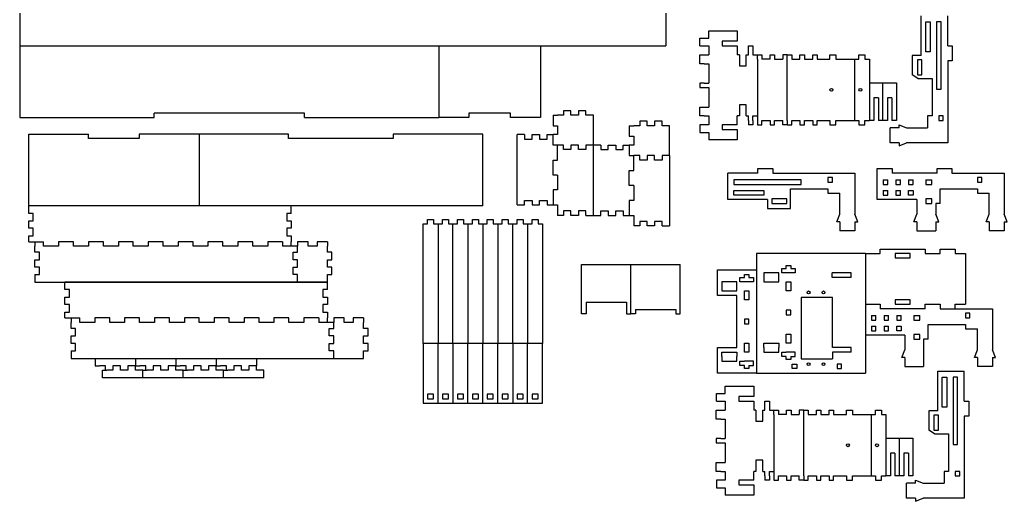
# Model space of a CAD drawing. Header units: millimetres. Extents: x 0 to 663, y -606 to 302.
# Drawn here: x 0 to 661, y -606 to -283 of the extents above; entities that cross this region are included whole.
import ezdxf

# ---------------------------------------------------------------- set-up
doc = ezdxf.new("R2010")
doc.units = ezdxf.units.MM
doc.layers.get('0').update_dxf_attribs({"lineweight": 25, "true_color": 0xffffff})

msp = doc.modelspace()

# ---------------------------------------------------------------- linework, layer by layer
for p, q in [((0, 0), (0, -300.9)), ((432.6, 0), (432.6, -300.9)), ((603.51, -307.35), (603.51, -280.85)), ((621.21, -300.85), (621.21, -280.85)), ((461.21, -295.85), (461.21, -290.85)), ((461.21, -290.85), (480.31, -290.85)), ((480.31, -290.85), (480.31, -297.85)), ((606.51, -304.85), (606.51, -284.85)), ((606.51, -284.85), (609.51, -284.85)), ((609.51, -284.85), (609.51, -304.85)), ((616.71, -284.85), (613.71, -284.85)), ((613.71, -284.85), (613.71, -329.85)), ((616.71, -329.85), (616.71, -284.85)), ((455.31, -300.85), (455.31, -295.85)), ((455.31, -295.85), (461.21, -295.85)), ((0, -300.9), (432.6, -300.9)), ((0, -300.9), (0, -348.9)), ((280.6, -300.9), (280.6, -348.9)), ((348.6, -300.9), (348.6, -348.9)), ((455.31, -300.85), (461.21, -300.85)), ((461.21, -300.85), (461.21, -306.85)), ((480.31, -297.85), (470.31, -297.85)), ((470.31, -297.85), (470.31, -300.85)), ((470.31, -300.85), (480.31, -300.85)), ((480.31, -300.85), (480.31, -306.85)), ((487.81, -306.85), (487.81, -300.85)), ((487.81, -300.85), (490.81, -300.85)), ((490.81, -300.85), (490.81, -306.85)), ((621.21, -300.85), (624.21, -300.85)), ((624.21, -300.85), (624.21, -310.85)), ((455.21, -312.85), (455.21, -306.85)), ((455.21, -306.85), (458.21, -306.85)), ((458.21, -306.85), (461.21, -306.85)), ((481.81, -306.85), (480.31, -306.85)), ((481.81, -306.85), (481.81, -314.35)), ((486.31, -306.85), (487.81, -306.85)), ((486.31, -314.35), (486.31, -306.85)), ((490.81, -306.85), (493.81, -306.85)), ((493.81, -309.85), (493.81, -306.85)), ((493.81, -306.85), (496.81, -306.85)), ((493.81, -309.85), (493.81, -350.85)), ((496.81, -306.85), (496.81, -309.85)), ((502.31, -309.85), (496.81, -309.85)), ((502.31, -309.85), (502.31, -306.85)), ((502.31, -306.85), (505.31, -306.85)), ((505.31, -306.85), (505.31, -309.85)), ((505.31, -309.85), (510.81, -309.85)), ((513.81, -306.85), (510.81, -306.85)), ((510.81, -306.85), (510.81, -309.85)), ((513.81, -309.85), (513.81, -306.85)), ((513.81, -306.85), (516.81, -306.85)), ((513.81, -350.85), (513.81, -309.85)), ((516.81, -306.85), (516.81, -309.85)), ((516.81, -309.85), (522.31, -309.85)), ((522.31, -309.85), (522.31, -306.85)), ((522.31, -306.85), (525.31, -306.85)), ((525.31, -306.85), (525.31, -309.85)), ((525.31, -309.85), (530.81, -309.85)), ((530.81, -309.85), (530.81, -306.85)), ((530.81, -306.85), (533.81, -306.85)), ((533.81, -306.85), (533.81, -309.85)), ((533.81, -309.85), (542.31, -309.85)), ((542.31, -309.85), (542.31, -306.85)), ((542.31, -306.85), (546.31, -306.85)), ((546.31, -306.85), (546.31, -309.85)), ((546.31, -309.85), (558.81, -309.85)), ((558.81, -309.85), (558.81, -350.85)), ((558.81, -309.85), (561.81, -309.85)), ((561.81, -309.85), (561.81, -306.85)), ((561.81, -306.85), (565.81, -306.85)), ((565.81, -306.85), (565.81, -309.85)), ((565.81, -309.85), (568.81, -309.85)), ((568.81, -309.85), (568.81, -350.85)), ((603.51, -307.35), (597.51, -307.35)), ((597.51, -307.35), (597.51, -320.35)), ((603.91, -310.35), (600.91, -310.35)), ((600.91, -310.35), (600.91, -320.35)), ((603.91, -320.35), (603.91, -310.35)), ((609.51, -304.85), (606.51, -304.85)), ((458.21, -312.85), (455.21, -312.85)), ((458.21, -312.85), (461.21, -312.85)), ((461.21, -312.85), (461.21, -325.85)), ((481.81, -314.35), (486.31, -314.35)), ((621.21, -310.85), (621.21, -365.85)), ((624.21, -310.85), (621.21, -310.85)), ((601.21, -322.85), (597.51, -320.35)), ((600.91, -320.35), (603.91, -320.35)), ((601.21, -322.85), (610.71, -322.85)), ((610.71, -322.85), (610.71, -347.85)), ((455.21, -325.85), (455.21, -328.85)), ((458.21, -325.85), (455.21, -325.85)), ((455.21, -328.85), (458.21, -328.85)), ((458.21, -325.85), (461.21, -325.85)), ((458.21, -328.85), (461.21, -328.85)), ((461.21, -328.85), (461.21, -341.85)), ((568.81, -325.75), (577.81, -325.75)), ((577.81, -350.85), (577.81, -325.75)), ((577.81, -325.75), (586.81, -325.75)), ((586.81, -325.75), (586.81, -350.85)), ((613.71, -329.85), (616.71, -329.85)), ((574.81, -335.75), (571.81, -335.75)), ((571.81, -335.75), (571.81, -350.85)), ((574.81, -335.75), (574.81, -350.85)), ((583.81, -335.75), (580.81, -335.75)), ((580.81, -335.75), (580.81, -350.85)), ((583.81, -335.75), (583.81, -350.85)), ((455.21, -347.85), (455.21, -341.85)), ((455.21, -341.85), (458.21, -341.85)), ((458.21, -341.85), (461.21, -341.85)), ((486.31, -340.35), (481.81, -340.35)), ((481.81, -340.35), (481.81, -347.85)), ((486.31, -347.85), (486.31, -340.35)), ((0, -348.9), (90, -348.9)), ((90, -348.9), (90, -345.9)), ((190.6, -345.9), (90, -345.9)), ((190.6, -348.9), (190.6, -345.9)), ((190.6, -348.9), (280.6, -348.9)), ((300.6, -348.9), (280.6, -348.9)), ((328.6, -345.9), (300.6, -345.9)), ((300.6, -345.9), (300.6, -348.9)), ((328.6, -348.9), (328.6, -345.9)), ((348.6, -348.9), (328.6, -348.9)), ((356.99, -347.34), (359.99, -347.34)), ((356.99, -347.34), (356.99, -354.34)), ((363.99, -347.34), (359.99, -347.34)), ((368.99, -344.34), (363.99, -344.34)), ((363.99, -344.34), (363.99, -347.34)), ((368.99, -347.34), (368.99, -344.34)), ((373.99, -347.34), (368.99, -347.34)), ((378.99, -344.34), (373.99, -344.34)), ((373.99, -344.34), (373.99, -347.34)), ((378.99, -347.34), (378.99, -344.34)), ((383.99, -347.34), (378.99, -347.34)), ((383.99, -367.34), (383.99, -347.34)), ((458.21, -347.85), (455.21, -347.85)), ((458.21, -347.85), (461.21, -347.85)), ((461.21, -347.85), (461.21, -353.85)), ((480.31, -353.85), (480.31, -347.85)), ((481.81, -347.85), (480.31, -347.85)), ((486.31, -347.85), (487.81, -347.85)), ((487.81, -350.85), (487.81, -347.85)), ((490.81, -350.85), (490.81, -347.85)), ((490.81, -347.85), (493.81, -347.85)), ((610.71, -347.85), (607.71, -347.85)), ((607.71, -347.85), (607.71, -355.85)), ((618.21, -347.85), (615.21, -347.85)), ((615.21, -347.85), (615.21, -350.85)), ((618.21, -350.85), (618.21, -347.85)), ((356.99, -354.34), (359.99, -354.34)), ((359.99, -354.34), (359.99, -360.34)), ((407.99, -354.34), (410.99, -354.34)), ((407.99, -354.34), (407.99, -361.34)), ((414.99, -354.34), (410.99, -354.34)), ((419.99, -351.34), (414.99, -351.34)), ((414.99, -351.34), (414.99, -354.34)), ((419.99, -354.34), (419.99, -351.34)), ((424.99, -354.34), (419.99, -354.34)), ((429.99, -351.34), (424.99, -351.34)), ((424.99, -351.34), (424.99, -354.34)), ((429.99, -354.34), (429.99, -351.34)), ((434.99, -354.34), (429.99, -354.34)), ((434.99, -374.34), (434.99, -354.34)), ((461.21, -353.85), (455.31, -353.85)), ((455.31, -353.85), (455.31, -358.85)), ((480.31, -353.85), (470.31, -353.85)), ((470.31, -353.85), (470.31, -356.85)), ((470.31, -356.85), (480.31, -356.85)), ((480.31, -356.85), (480.31, -363.85)), ((487.81, -350.85), (487.81, -353.85)), ((490.81, -353.85), (487.81, -353.85)), ((490.81, -350.85), (490.81, -353.85)), ((493.81, -350.85), (493.81, -353.85)), ((493.81, -353.85), (496.81, -353.85)), ((496.81, -350.85), (502.31, -350.85)), ((496.81, -353.85), (496.81, -350.85)), ((502.31, -350.85), (502.31, -353.85)), ((502.31, -353.85), (505.31, -353.85)), ((505.31, -353.85), (505.31, -350.85)), ((505.31, -350.85), (510.81, -350.85)), ((510.81, -353.85), (510.81, -350.85)), ((513.81, -353.85), (510.81, -353.85)), ((513.81, -350.85), (513.81, -353.85)), ((513.81, -353.85), (516.81, -353.85)), ((516.81, -353.85), (516.81, -350.85)), ((516.81, -350.85), (522.31, -350.85)), ((522.31, -350.85), (522.31, -353.85)), ((522.31, -353.85), (525.31, -353.85)), ((525.31, -353.85), (525.31, -350.85)), ((525.31, -350.85), (530.81, -350.85)), ((530.81, -350.85), (530.81, -353.85)), ((530.81, -353.85), (533.81, -353.85)), ((533.81, -353.85), (533.81, -350.85)), ((533.81, -350.85), (542.31, -350.85)), ((542.31, -350.85), (542.31, -353.85)), ((542.31, -353.85), (546.31, -353.85)), ((546.31, -353.85), (546.31, -350.85)), ((546.31, -350.85), (558.81, -350.85)), ((558.81, -350.85), (561.81, -350.85)), ((561.81, -350.85), (561.81, -353.85)), ((561.81, -353.85), (565.81, -353.85)), ((565.81, -353.85), (565.81, -350.85)), ((565.81, -350.85), (568.81, -350.85)), ((571.81, -350.85), (568.81, -350.85)), ((577.81, -350.85), (574.81, -350.85)), ((580.81, -350.85), (577.81, -350.85)), ((582.61, -365.85), (582.61, -355.85)), ((588.61, -355.85), (582.61, -355.85)), ((586.81, -350.85), (583.81, -350.85)), ((588.61, -355.85), (588.61, -353.85)), ((588.61, -353.85), (593.71, -355.85)), ((593.71, -355.85), (607.71, -355.85)), ((615.21, -350.85), (618.21, -350.85)), ((6, -408), (6, -360)), ((6, -360), (46, -360)), ((46, -363), (46, -360)), ((80, -363), (46, -363)), ((120, -360), (80, -360)), ((80, -360), (80, -363)), ((180, -360), (120, -360)), ((120, -360), (120, -408)), ((180, -363), (180, -360)), ((250, -363), (180, -363)), ((310, -360), (250, -360)), ((250, -360), (250, -363)), ((310, -408), (310, -360)), ((332.99, -407.34), (332.99, -360.34)), ((337.99, -360.34), (332.99, -360.34)), ((337.99, -360.34), (337.99, -363.34)), ((337.99, -363.34), (342.99, -363.34)), ((342.99, -363.34), (342.99, -360.34)), ((342.99, -360.34), (347.99, -360.34)), ((347.99, -360.34), (347.99, -363.34)), ((347.99, -363.34), (352.99, -363.34)), ((352.99, -363.34), (352.99, -360.34)), ((352.99, -360.34), (356.99, -360.34)), ((359.99, -360.34), (356.99, -360.34)), ((356.99, -367.34), (356.99, -360.34)), ((407.99, -361.34), (410.99, -361.34)), ((410.99, -361.34), (410.99, -367.34)), ((455.31, -358.85), (461.21, -358.85)), ((461.21, -358.85), (461.21, -363.85)), ((359.99, -367.34), (356.99, -367.34)), ((363.99, -367.34), (359.99, -367.34)), ((359.99, -377.34), (359.99, -367.34)), ((363.99, -370.34), (363.99, -367.34)), ((373.99, -367.34), (368.99, -367.34)), ((368.99, -367.34), (368.99, -370.34)), ((373.99, -370.34), (373.99, -367.34)), ((378.99, -367.34), (378.99, -370.34)), ((383.99, -367.34), (378.99, -367.34)), ((383.99, -414.34), (383.99, -367.34)), ((388.99, -367.34), (383.99, -367.34)), ((388.99, -367.34), (388.99, -370.34)), ((393.99, -370.34), (393.99, -367.34)), ((393.99, -367.34), (398.99, -367.34)), ((398.99, -367.34), (398.99, -370.34)), ((403.99, -370.34), (403.99, -367.34)), ((403.99, -367.34), (407.99, -367.34)), ((410.99, -367.34), (407.99, -367.34)), ((407.99, -367.34), (407.99, -374.34)), ((480.31, -363.85), (461.21, -363.85)), ((588.61, -365.85), (582.61, -365.85)), ((588.61, -365.85), (588.61, -367.85)), ((588.61, -367.85), (593.71, -365.85)), ((621.21, -365.85), (593.71, -365.85)), ((368.99, -370.34), (363.99, -370.34)), ((378.99, -370.34), (373.99, -370.34)), ((388.99, -370.34), (393.99, -370.34)), ((398.99, -370.34), (403.99, -370.34)), ((407.99, -374.34), (410.99, -374.34)), ((414.99, -374.34), (410.99, -374.34)), ((410.99, -384.34), (410.99, -374.34)), ((414.99, -377.34), (414.99, -374.34)), ((424.99, -374.34), (419.99, -374.34)), ((419.99, -374.34), (419.99, -377.34)), ((424.99, -377.34), (424.99, -374.34)), ((429.99, -374.34), (429.99, -377.34)), ((434.99, -374.34), (429.99, -374.34)), ((434.99, -374.34), (434.99, -421.34)), ((356.99, -387.34), (356.99, -377.34)), ((356.99, -377.34), (359.99, -377.34)), ((419.99, -377.34), (414.99, -377.34)), ((429.99, -377.34), (424.99, -377.34)), ((494.05, -386.08), (494.05, -383.08)), ((494.05, -383.08), (504.05, -383.08)), ((504.05, -383.08), (504.05, -386.08)), ((574.05, -386.08), (574.05, -383.08)), ((574.05, -383.08), (584.05, -383.08)), ((584.05, -383.08), (584.05, -386.08)), ((614.05, -386.08), (614.05, -383.08)), ((614.05, -383.08), (624.05, -383.08)), ((624.05, -383.08), (624.05, -386.08)), ((359.99, -387.34), (356.99, -387.34)), ((359.99, -387.34), (359.99, -397.34)), ((407.99, -394.34), (407.99, -384.34)), ((407.99, -384.34), (410.99, -384.34)), ((474.05, -403.78), (474.05, -386.08)), ((494.05, -386.08), (474.05, -386.08)), ((504.05, -386.08), (559.05, -386.08)), ((544.05, -389.08), (541.05, -389.08)), ((541.05, -389.08), (541.05, -392.08)), ((544.05, -392.08), (544.05, -389.08)), ((559.05, -386.08), (559.05, -413.58)), ((574.05, -403.78), (574.05, -386.08)), ((614.05, -386.08), (584.05, -386.08)), ((624.05, -386.08), (659.05, -386.08)), ((644.05, -389.08), (641.05, -389.08)), ((641.05, -389.08), (641.05, -392.08)), ((644.05, -392.08), (644.05, -389.08)), ((659.05, -386.08), (659.05, -413.58)), ((410.99, -394.34), (407.99, -394.34)), ((410.99, -394.34), (410.99, -404.34)), ((523.05, -390.58), (478.05, -390.58)), ((478.05, -390.58), (478.05, -393.58)), ((478.05, -393.58), (523.05, -393.58)), ((516.05, -396.58), (541.05, -396.58)), ((516.05, -409.78), (516.05, -396.58)), ((523.05, -393.58), (523.05, -390.58)), ((541.05, -392.08), (544.05, -392.08)), ((541.05, -396.58), (541.05, -399.58)), ((578.05, -390.58), (581.05, -390.58)), ((578.05, -390.58), (578.05, -393.58)), ((578.05, -393.58), (581.05, -393.58)), ((581.05, -393.58), (581.05, -390.58)), ((586.55, -390.58), (589.55, -390.58)), ((586.55, -390.58), (586.55, -393.58)), ((586.55, -393.58), (589.55, -393.58)), ((589.55, -393.58), (589.55, -390.58)), ((595.05, -390.58), (598.05, -390.58)), ((595.05, -390.58), (595.05, -393.58)), ((595.05, -393.58), (598.05, -393.58)), ((598.05, -393.58), (598.05, -390.58)), ((606.55, -390.58), (606.55, -393.58)), ((606.55, -390.58), (610.55, -390.58)), ((606.55, -393.58), (610.55, -393.58)), ((610.55, -393.58), (610.55, -390.58)), ((616.05, -406.38), (616.05, -396.58)), ((616.05, -396.58), (641.05, -396.58)), ((641.05, -392.08), (644.05, -392.08)), ((641.05, -396.58), (641.05, -399.58)), ((359.99, -397.34), (356.99, -397.34)), ((356.99, -397.34), (356.99, -407.34)), ((478.05, -397.78), (498.05, -397.78)), ((478.05, -400.78), (478.05, -397.78)), ((498.05, -400.78), (478.05, -400.78)), ((498.05, -397.78), (498.05, -400.78)), ((541.05, -399.58), (549.05, -399.58)), ((549.05, -413.58), (549.05, -399.58)), ((578.05, -397.78), (578.05, -400.78)), ((578.05, -397.78), (581.05, -397.78)), ((578.05, -400.78), (581.05, -400.78)), ((581.05, -400.78), (581.05, -397.78)), ((586.55, -397.78), (586.55, -400.78)), ((586.55, -397.78), (589.55, -397.78)), ((586.55, -400.78), (589.55, -400.78)), ((589.55, -400.78), (589.55, -397.78)), ((595.05, -400.78), (595.05, -397.78)), ((595.05, -397.78), (598.05, -397.78)), ((598.05, -400.78), (595.05, -400.78)), ((598.05, -397.78), (598.05, -400.78)), ((598.05, -397.78), (598.05, -400.78)), ((641.05, -399.58), (649.05, -399.58)), ((649.05, -413.58), (649.05, -399.58)), ((120, -408), (6, -408)), ((6, -413), (6, -408)), ((310, -408), (120, -408)), ((181.8, -413), (181.8, -408)), ((332.99, -407.34), (337.99, -407.34)), ((337.99, -407.34), (337.99, -404.34)), ((337.99, -404.34), (342.99, -404.34)), ((342.99, -404.34), (342.99, -407.34)), ((342.99, -407.34), (347.99, -407.34)), ((347.99, -407.34), (347.99, -404.34)), ((347.99, -404.34), (352.99, -404.34)), ((352.99, -404.34), (352.99, -407.34)), ((352.99, -407.34), (356.99, -407.34)), ((356.99, -407.34), (359.99, -407.34)), ((359.99, -407.34), (359.99, -414.34)), ((410.99, -404.34), (407.99, -404.34)), ((407.99, -404.34), (407.99, -414.34)), ((500.55, -403.78), (474.05, -403.78)), ((500.55, -403.78), (500.55, -409.78)), ((500.55, -409.78), (516.05, -409.78)), ((503.55, -403.38), (503.55, -406.38)), ((513.55, -403.38), (503.55, -403.38)), ((503.55, -406.38), (513.55, -406.38)), ((513.55, -406.38), (513.55, -403.38)), ((600.55, -403.78), (574.05, -403.78)), ((600.55, -403.78), (600.55, -413.58)), ((610.55, -403.38), (606.55, -403.38)), ((606.55, -403.38), (606.55, -406.38)), ((606.55, -406.38), (610.55, -406.38)), ((610.55, -406.38), (610.55, -403.38)), ((616.05, -406.38), (613.35, -406.38)), ((613.35, -406.38), (613.35, -413.58)), ((9, -413), (6, -413)), ((9, -418), (9, -413)), ((181.8, -413), (178.8, -413)), ((178.8, -413), (178.8, -418)), ((363.99, -414.34), (359.99, -414.34)), ((368.99, -411.34), (363.99, -411.34)), ((363.99, -411.34), (363.99, -414.34)), ((368.99, -414.34), (368.99, -411.34)), ((373.99, -414.34), (368.99, -414.34)), ((378.99, -411.34), (373.99, -411.34)), ((373.99, -411.34), (373.99, -414.34)), ((378.99, -414.34), (378.99, -411.34)), ((378.99, -414.34), (383.99, -414.34)), ((383.99, -414.34), (388.99, -414.34)), ((388.99, -414.34), (388.99, -411.34)), ((388.99, -411.34), (393.99, -411.34)), ((393.99, -411.34), (393.99, -414.34)), ((393.99, -414.34), (398.99, -414.34)), ((398.99, -414.34), (398.99, -411.34)), ((398.99, -411.34), (403.99, -411.34)), ((403.99, -411.34), (403.99, -414.34)), ((403.99, -414.34), (407.99, -414.34)), ((407.99, -414.34), (410.99, -414.34)), ((410.99, -414.34), (410.99, -421.34)), ((547.05, -418.68), (549.05, -413.58)), ((561.05, -418.68), (559.05, -413.58)), ((598.55, -418.68), (600.55, -413.58)), ((615.35, -418.68), (613.35, -413.58)), ((647.05, -418.68), (649.05, -413.58)), ((661.05, -418.68), (659.05, -413.58)), ((6, -423), (6, -418)), ((6, -418), (9, -418)), ((9, -423), (6, -423)), ((9, -428), (9, -423)), ((178.8, -418), (181.8, -418)), ((181.8, -423), (178.8, -423)), ((178.8, -423), (178.8, -428)), ((181.8, -418), (181.8, -423)), ((270, -500), (270, -420)), ((270, -420), (273, -420)), ((273, -420), (273, -417)), ((273, -417), (277, -417)), ((277, -417), (277, -420)), ((277, -420), (280, -420)), ((280, -420), (280, -500)), ((280, -420), (283, -420)), ((283, -420), (283, -417)), ((283, -417), (287, -417)), ((287, -417), (287, -420)), ((287, -420), (290, -420)), ((290, -500), (290, -420)), ((290, -420), (293, -420)), ((293, -420), (293, -417)), ((293, -417), (297, -417)), ((297, -417), (297, -420)), ((297, -420), (300, -420)), ((300, -420), (300, -500)), ((300, -420), (303, -420)), ((303, -420), (303, -417)), ((303, -417), (307, -417)), ((307, -417), (307, -420)), ((307, -420), (310, -420)), ((310, -420), (310, -500)), ((310, -420), (313, -420)), ((313, -420), (313, -417)), ((313, -417), (317, -417)), ((317, -417), (317, -420)), ((317, -420), (320, -420)), ((320, -420), (320, -500)), ((320, -420), (323, -420)), ((323, -420), (323, -417)), ((323, -417), (327, -417)), ((327, -417), (327, -420)), ((327, -420), (330, -420)), ((330, -500), (330, -420)), ((330, -420), (333, -420)), ((333, -420), (333, -417)), ((333, -417), (337, -417)), ((337, -417), (337, -420)), ((337, -420), (340, -420)), ((340, -420), (340, -500)), ((340, -420), (343, -420)), ((343, -420), (343, -417)), ((343, -417), (347, -417)), ((347, -417), (347, -420)), ((347, -420), (350, -420)), ((350, -420), (350, -500)), ((414.99, -421.34), (410.99, -421.34)), ((419.99, -418.34), (414.99, -418.34)), ((414.99, -418.34), (414.99, -421.34)), ((419.99, -421.34), (419.99, -418.34)), ((424.99, -421.34), (419.99, -421.34)), ((429.99, -418.34), (424.99, -418.34)), ((424.99, -418.34), (424.99, -421.34)), ((429.99, -421.34), (429.99, -418.34)), ((429.99, -421.34), (434.99, -421.34)), ((549.05, -418.68), (547.05, -418.68)), ((549.05, -418.68), (549.05, -424.68)), ((559.05, -418.68), (561.05, -418.68)), ((559.05, -418.68), (559.05, -424.68)), ((600.55, -418.68), (598.55, -418.68)), ((600.55, -418.68), (600.55, -424.68)), ((613.35, -418.68), (615.35, -418.68)), ((613.35, -418.68), (613.35, -424.68)), ((649.05, -418.68), (647.05, -418.68)), ((649.05, -418.68), (649.05, -424.68)), ((659.05, -418.68), (661.05, -418.68)), ((659.05, -418.68), (659.05, -424.68)), ((6, -428), (9, -428)), ((6, -432), (6, -428)), ((178.8, -428), (181.8, -428)), ((181.8, -428), (181.8, -432)), ((559.05, -424.68), (549.05, -424.68)), ((600.55, -424.68), (613.35, -424.68)), ((659.05, -424.68), (649.05, -424.68)), ((6, -432), (16, -432)), ((10.2, -432), (10.2, -435)), ((10.2, -439), (10.2, -435)), ((16, -435), (16, -432)), ((26, -435), (16, -435)), ((36, -432), (26, -432)), ((26, -432), (26, -435)), ((36, -435), (36, -432)), ((46, -435), (36, -435)), ((56, -432), (46, -432)), ((46, -432), (46, -435)), ((56, -435), (56, -432)), ((66, -435), (56, -435)), ((76, -432), (66, -432)), ((66, -432), (66, -435)), ((76, -435), (76, -432)), ((86, -435), (76, -435)), ((96, -432), (86, -432)), ((86, -432), (86, -435)), ((96, -435), (96, -432)), ((106, -435), (96, -435)), ((116, -432), (106, -432)), ((106, -432), (106, -435)), ((116, -435), (116, -432)), ((126, -435), (116, -435)), ((136, -432), (126, -432)), ((126, -432), (126, -435)), ((136, -435), (136, -432)), ((146, -435), (136, -435)), ((156, -432), (146, -432)), ((146, -432), (146, -435)), ((156, -435), (156, -432)), ((166, -435), (156, -435)), ((176, -432), (166, -432)), ((166, -432), (166, -435)), ((176, -432), (176, -435)), ((186, -435), (176, -435)), ((181.8, -435), (181.8, -432)), ((186, -432), (186, -435)), ((193, -432), (186, -432)), ((186, -439), (186, -435)), ((193, -435), (193, -432)), ((199, -435), (193, -435)), ((206, -432), (199, -432)), ((199, -432), (199, -435)), ((206, -432), (206, -435)), ((206, -439), (206, -435)), ((13.2, -439), (10.2, -439)), ((13.2, -444), (13.2, -439)), ((183, -444), (183, -439)), ((183, -439), (186, -439)), ((209, -439), (206, -439)), ((209, -444), (209, -439)), ((566.09, -439.85), (493.09, -439.85)), ((493.09, -439.85), (493.09, -519.85)), ((566.09, -439.85), (566.09, -519.85)), ((566.09, -439.85), (576.09, -439.85)), ((576.09, -439.85), (576.09, -436.85)), ((576.09, -436.85), (606.09, -436.85)), ((586.09, -439.85), (586.09, -442.85)), ((596.09, -439.85), (586.09, -439.85)), ((586.09, -442.85), (596.09, -442.85)), ((596.09, -442.85), (596.09, -439.85)), ((606.09, -436.85), (606.09, -439.85)), ((606.09, -439.85), (616.09, -439.85)), ((616.09, -439.85), (616.09, -436.85)), ((616.09, -436.85), (626.09, -436.85)), ((626.09, -436.85), (626.09, -439.85)), ((626.09, -439.85), (633.09, -439.85)), ((633.09, -439.85), (633.09, -473.85)), ((10.2, -449), (10.2, -444)), ((10.2, -444), (13.2, -444)), ((13.2, -449), (10.2, -449)), ((13.2, -454), (13.2, -449)), ((186, -444), (183, -444)), ((183, -454), (183, -449)), ((183, -449), (186, -449)), ((186, -449), (186, -444)), ((206, -449), (206, -444)), ((206, -444), (209, -444)), ((209, -449), (206, -449)), ((209, -454), (209, -449)), ((376.15, -480.31), (376.15, -447.31)), ((376.15, -447.31), (409.15, -447.31)), ((409.15, -480.31), (409.15, -447.31)), ((409.15, -447.31), (442.15, -447.31)), ((442.15, -480.31), (442.15, -447.31)), ((513.09, -449.85), (513.09, -447.85)), ((513.09, -447.85), (516.09, -447.85)), ((516.09, -447.85), (516.09, -449.85)), ((10.2, -454), (13.2, -454)), ((10.2, -454), (10.2, -459)), ((186, -454), (183, -454)), ((186, -459), (186, -454)), ((206, -459), (206, -454)), ((206, -454), (209, -454)), ((467.09, -467.85), (467.09, -450.85)), ((467.09, -450.85), (493.09, -450.85)), ((482.09, -458.85), (482.09, -455.85)), ((482.09, -455.85), (485.09, -455.85)), ((485.09, -455.85), (485.09, -453.85)), ((485.09, -453.85), (488.09, -453.85)), ((488.09, -453.85), (488.09, -455.85)), ((488.09, -455.85), (491.09, -455.85)), ((491.09, -455.85), (491.09, -458.85)), ((508.09, -452.85), (498.09, -452.85)), ((498.09, -452.85), (498.09, -455.85)), ((498.09, -455.85), (498.09, -458.85)), ((508.09, -455.85), (508.09, -452.85)), ((508.09, -458.85), (508.09, -455.85)), ((510.09, -452.85), (510.09, -449.85)), ((510.09, -449.85), (513.09, -449.85)), ((513.09, -452.85), (510.09, -452.85)), ((516.09, -452.85), (513.09, -452.85)), ((516.09, -449.85), (519.09, -449.85)), ((519.09, -452.85), (516.09, -452.85)), ((519.09, -449.85), (519.09, -452.85)), ((556.59, -452.85), (543.79, -452.85)), ((543.79, -455.85), (543.79, -452.85)), ((556.59, -455.85), (543.79, -455.85)), ((556.59, -455.85), (556.59, -452.85)), ((10.2, -459), (186, -459)), ((206, -459), (30.2, -459)), ((30.2, -464), (30.2, -459)), ((186, -459), (206, -459)), ((206, -464), (206, -459)), ((480.09, -458.85), (470.09, -458.85)), ((470.09, -458.85), (470.09, -461.85)), ((470.09, -461.85), (470.09, -464.85)), ((480.09, -461.85), (480.09, -458.85)), ((480.09, -464.85), (480.09, -461.85)), ((485.09, -458.85), (482.09, -458.85)), ((488.09, -458.85), (485.09, -458.85)), ((491.09, -458.85), (488.09, -458.85)), ((498.09, -458.85), (508.09, -458.85)), ((513.09, -464.85), (513.09, -458.85)), ((513.09, -458.85), (516.09, -458.85)), ((516.09, -458.85), (516.09, -464.85)), ((33.2, -464), (30.2, -464)), ((30.2, -474), (30.2, -469)), ((30.2, -469), (33.2, -469)), ((33.2, -469), (33.2, -464)), ((206, -464), (203, -464)), ((203, -464), (203, -469)), ((203, -469), (206, -469)), ((206, -469), (206, -474)), ((480.09, -467.85), (467.09, -467.85)), ((470.09, -464.85), (480.09, -464.85)), ((480.09, -502.85), (480.09, -467.85)), ((485.09, -470.85), (485.09, -464.85)), ((485.09, -464.85), (488.09, -464.85)), ((488.09, -464.85), (488.09, -470.85)), ((516.09, -464.85), (513.09, -464.85)), ((33.2, -474), (30.2, -474)), ((33.2, -479), (33.2, -474)), ((206, -474), (203, -474)), ((203, -474), (203, -479)), ((379.15, -472.31), (406.15, -472.31)), ((379.15, -472.31), (379.15, -480.31)), ((406.15, -472.31), (406.15, -480.31)), ((488.09, -470.85), (485.09, -470.85)), ((544.09, -469.35), (523.09, -469.35)), ((523.09, -469.35), (523.09, -510.35)), ((544.09, -502.85), (544.09, -469.35)), ((566.09, -473.85), (576.09, -473.85)), ((576.09, -473.85), (576.09, -476.85)), ((596.09, -470.85), (586.09, -470.85)), ((586.09, -470.85), (586.09, -473.85)), ((586.09, -473.85), (596.09, -473.85)), ((596.09, -473.85), (596.09, -470.85)), ((606.09, -476.85), (606.09, -473.85)), ((606.09, -473.85), (616.09, -473.85)), ((616.09, -473.85), (616.09, -476.85)), ((626.09, -476.85), (626.09, -473.85)), ((626.09, -473.85), (633.09, -473.85)), ((30.2, -479), (33.2, -479)), ((30.2, -483), (30.2, -479)), ((203, -479), (206, -479)), ((206, -479), (206, -483)), ((379.15, -480.31), (376.15, -480.31)), ((406.15, -480.31), (409.15, -480.31)), ((412.15, -480.31), (409.15, -480.31)), ((412.15, -477.31), (439.15, -477.31)), ((412.15, -477.31), (412.15, -480.31)), ((439.15, -477.31), (439.15, -480.31)), ((439.15, -480.31), (442.15, -480.31)), ((516.09, -477.85), (513.09, -477.85)), ((513.09, -477.85), (513.09, -480.85)), ((513.09, -480.85), (516.09, -480.85)), ((516.09, -480.85), (516.09, -477.85)), ((570.09, -481.35), (573.09, -481.35)), ((570.09, -481.35), (570.09, -484.35)), ((573.09, -484.35), (573.09, -481.35)), ((606.09, -476.85), (576.09, -476.85)), ((578.59, -481.35), (581.59, -481.35)), ((578.59, -481.35), (578.59, -484.35)), ((581.59, -484.35), (581.59, -481.35)), ((587.09, -481.35), (590.09, -481.35)), ((587.09, -481.35), (587.09, -484.35)), ((590.09, -484.35), (590.09, -481.35)), ((598.59, -481.35), (598.59, -484.35)), ((598.59, -481.35), (602.59, -481.35)), ((602.59, -484.35), (602.59, -481.35)), ((616.09, -476.85), (651.09, -476.85)), ((636.09, -479.85), (633.09, -479.85)), ((633.09, -479.85), (633.09, -482.85)), ((636.09, -482.85), (636.09, -479.85)), ((651.09, -476.85), (651.09, -504.35)), ((30.2, -483), (40.2, -483)), ((34.4, -483), (34.4, -486)), ((34.4, -490), (34.4, -486)), ((40.2, -486), (40.2, -483)), ((50.2, -486), (40.2, -486)), ((60.2, -483), (50.2, -483)), ((50.2, -483), (50.2, -486)), ((60.2, -486), (60.2, -483)), ((70.2, -486), (60.2, -486)), ((80.2, -483), (70.2, -483)), ((70.2, -483), (70.2, -486)), ((80.2, -486), (80.2, -483)), ((90.2, -486), (80.2, -486)), ((100.2, -483), (90.2, -483)), ((90.2, -483), (90.2, -486)), ((100.2, -486), (100.2, -483)), ((110.2, -486), (100.2, -486)), ((120.2, -483), (110.2, -483)), ((110.2, -483), (110.2, -486)), ((120.2, -486), (120.2, -483)), ((130.2, -486), (120.2, -486)), ((140.2, -483), (130.2, -483)), ((130.2, -483), (130.2, -486)), ((140.2, -486), (140.2, -483)), ((150.2, -486), (140.2, -486)), ((160.2, -483), (150.2, -483)), ((150.2, -483), (150.2, -486)), ((160.2, -486), (160.2, -483)), ((170.2, -486), (160.2, -486)), ((180.2, -483), (170.2, -483)), ((170.2, -483), (170.2, -486)), ((180.2, -486), (180.2, -483)), ((190.2, -486), (180.2, -486)), ((200.2, -483), (190.2, -483)), ((190.2, -483), (190.2, -486)), ((200.2, -483), (200.2, -486)), ((210.2, -486), (200.2, -486)), ((206, -486), (206, -483)), ((210.2, -483), (210.2, -486)), ((217.2, -483), (210.2, -483)), ((210.2, -490), (210.2, -486)), ((217.2, -486), (217.2, -483)), ((223.2, -486), (217.2, -486)), ((230.2, -483), (223.2, -483)), ((223.2, -483), (223.2, -486)), ((230.2, -483), (230.2, -486)), ((230.2, -490), (230.2, -486)), ((488.09, -483.85), (485.09, -483.85)), ((485.09, -483.85), (485.09, -486.85)), ((485.09, -486.85), (488.09, -486.85)), ((488.09, -486.85), (488.09, -483.85)), ((570.09, -484.35), (573.09, -484.35)), ((570.09, -488.55), (570.09, -491.55)), ((570.09, -488.55), (573.09, -488.55)), ((573.09, -491.55), (573.09, -488.55)), ((578.59, -484.35), (581.59, -484.35)), ((578.59, -488.55), (578.59, -491.55)), ((578.59, -488.55), (581.59, -488.55)), ((581.59, -491.55), (581.59, -488.55)), ((587.09, -484.35), (590.09, -484.35)), ((587.09, -491.55), (587.09, -488.55)), ((587.09, -488.55), (590.09, -488.55)), ((590.09, -488.55), (590.09, -491.55)), ((590.09, -488.55), (590.09, -491.55)), ((598.59, -484.35), (602.59, -484.35)), ((608.09, -497.15), (608.09, -487.35)), ((608.09, -487.35), (633.09, -487.35)), ((633.09, -482.85), (636.09, -482.85)), ((633.09, -487.35), (633.09, -490.35)), ((37.4, -490), (34.4, -490)), ((34.4, -500), (34.4, -495)), ((34.4, -495), (37.4, -495)), ((37.4, -495), (37.4, -490)), ((207.2, -495), (207.2, -490)), ((207.2, -490), (210.2, -490)), ((210.2, -495), (207.2, -495)), ((210.2, -500), (210.2, -495)), ((233.2, -490), (230.2, -490)), ((230.2, -500), (230.2, -495)), ((230.2, -495), (233.2, -495)), ((233.2, -495), (233.2, -490)), ((513.09, -499.85), (513.09, -493.85)), ((513.09, -493.85), (516.09, -493.85)), ((516.09, -493.85), (516.09, -499.85)), ((592.59, -494.55), (566.09, -494.55)), ((570.09, -491.55), (573.09, -491.55)), ((578.59, -491.55), (581.59, -491.55)), ((590.09, -491.55), (587.09, -491.55)), ((592.59, -494.55), (592.59, -504.35)), ((602.59, -494.15), (598.59, -494.15)), ((598.59, -494.15), (598.59, -497.15)), ((602.59, -497.15), (602.59, -494.15)), ((633.09, -490.35), (641.09, -490.35)), ((641.09, -504.35), (641.09, -490.35)), ((37.4, -500), (34.4, -500)), ((37.4, -505), (37.4, -500)), ((207.2, -505), (207.2, -500)), ((207.2, -500), (210.2, -500)), ((233.2, -500), (230.2, -500)), ((233.2, -505), (233.2, -500)), ((350, -500), (270, -500)), ((270, -500), (270, -540)), ((280, -540), (280, -500)), ((290, -500), (290, -540)), ((300, -540), (300, -500)), ((310, -540), (310, -500)), ((320, -540), (320, -500)), ((330, -500), (330, -540)), ((340, -540), (340, -500)), ((350, -540), (350, -500)), ((485.09, -505.85), (485.09, -499.85)), ((485.09, -499.85), (488.09, -499.85)), ((488.09, -499.85), (488.09, -505.85)), ((498.09, -502.85), (498.09, -499.85)), ((498.09, -499.85), (508.09, -499.85)), ((508.09, -499.85), (508.09, -502.85)), ((516.09, -499.85), (513.09, -499.85)), ((598.59, -497.15), (602.59, -497.15)), ((608.09, -497.15), (605.09, -497.15)), ((605.09, -497.15), (605.09, -515.45)), ((34.4, -505), (37.4, -505)), ((34.4, -505), (34.4, -510)), ((210.2, -505), (207.2, -505)), ((210.2, -510), (210.2, -505)), ((230.2, -510), (230.2, -505)), ((230.2, -505), (233.2, -505)), ((467.09, -519.85), (467.09, -502.85)), ((467.09, -502.85), (480.09, -502.85)), ((470.09, -508.85), (470.09, -505.85)), ((470.09, -505.85), (480.09, -505.85)), ((470.09, -508.85), (470.09, -511.85)), ((480.09, -505.85), (480.09, -508.85)), ((480.09, -511.85), (480.09, -508.85)), ((488.09, -505.85), (485.09, -505.85)), ((498.09, -502.85), (498.09, -505.85)), ((498.09, -505.85), (508.09, -505.85)), ((508.09, -505.85), (508.09, -502.85)), ((510.09, -508.85), (510.09, -505.85)), ((510.09, -505.85), (513.09, -505.85)), ((513.09, -508.85), (510.09, -508.85)), ((516.09, -505.85), (513.09, -505.85)), ((513.09, -510.85), (513.09, -508.85)), ((519.09, -505.85), (516.09, -505.85)), ((516.09, -508.85), (519.09, -508.85)), ((516.09, -508.85), (516.09, -510.85)), ((519.09, -508.85), (519.09, -505.85)), ((556.59, -502.85), (544.09, -502.85)), ((544.09, -505.85), (544.09, -510.35)), ((556.59, -505.85), (544.09, -505.85)), ((556.59, -505.85), (556.59, -502.85)), ((590.59, -509.45), (592.59, -504.35)), ((639.09, -509.45), (641.09, -504.35)), ((653.09, -509.45), (651.09, -504.35)), ((34.4, -510), (210.2, -510)), ((50.4, -510), (50.4, -515)), ((50.4, -515), (53.4, -515)), ((57.4, -515), (53.4, -515)), ((57.4, -518), (57.4, -515)), ((67.4, -515), (62.4, -515)), ((62.4, -515), (62.4, -518)), ((67.4, -518), (67.4, -515)), ((77.4, -515), (72.4, -515)), ((72.4, -515), (72.4, -518)), ((77.4, -510), (77.4, -515)), ((77.4, -515), (80.4, -515)), ((77.4, -518), (77.4, -515)), ((84.4, -515), (80.4, -515)), ((84.4, -518), (84.4, -515)), ((94.4, -515), (89.4, -515)), ((89.4, -515), (89.4, -518)), ((94.4, -518), (94.4, -515)), ((104.4, -515), (99.4, -515)), ((99.4, -515), (99.4, -518)), ((104.4, -510), (104.4, -515)), ((104.4, -515), (107.4, -515)), ((104.4, -518), (104.4, -515)), ((111.4, -515), (107.4, -515)), ((111.4, -518), (111.4, -515)), ((121.4, -515), (116.4, -515)), ((116.4, -515), (116.4, -518)), ((121.4, -518), (121.4, -515)), ((131.4, -515), (126.4, -515)), ((126.4, -515), (126.4, -518)), ((131.4, -510), (131.4, -515)), ((131.4, -515), (134.4, -515)), ((131.4, -518), (131.4, -515)), ((138.4, -515), (134.4, -515)), ((138.4, -518), (138.4, -515)), ((148.4, -515), (143.4, -515)), ((143.4, -515), (143.4, -518)), ((148.4, -518), (148.4, -515)), ((158.4, -515), (153.4, -515)), ((153.4, -515), (153.4, -518)), ((158.4, -510), (158.4, -515)), ((158.4, -518), (158.4, -515)), ((210.2, -510), (230.2, -510)), ((470.09, -511.85), (480.09, -511.85)), ((482.09, -514.85), (482.09, -511.85)), ((482.09, -511.85), (485.09, -511.85)), ((485.09, -514.85), (482.09, -514.85)), ((488.09, -511.85), (485.09, -511.85)), ((485.09, -516.85), (485.09, -514.85)), ((491.09, -511.85), (488.09, -511.85)), ((488.09, -514.85), (491.09, -514.85)), ((488.09, -514.85), (488.09, -516.85)), ((491.09, -514.85), (491.09, -511.85)), ((516.09, -510.85), (513.09, -510.85)), ((517.09, -516.85), (517.09, -513.85)), ((517.09, -513.85), (520.09, -513.85)), ((520.09, -513.85), (520.09, -516.85)), ((523.09, -510.35), (544.09, -510.35)), ((547.09, -513.85), (547.09, -516.85)), ((550.09, -513.85), (547.09, -513.85)), ((550.09, -516.85), (550.09, -513.85)), ((592.59, -509.45), (590.59, -509.45)), ((592.59, -509.45), (592.59, -515.45)), ((592.59, -515.45), (605.09, -515.45)), ((641.09, -509.45), (639.09, -509.45)), ((641.09, -509.45), (641.09, -515.45)), ((651.09, -515.45), (641.09, -515.45)), ((651.09, -509.45), (653.09, -509.45)), ((651.09, -509.45), (651.09, -515.45)), ((55.4, -518), (58.4, -518)), ((55.4, -523), (55.4, -518)), ((62.4, -518), (58.4, -518)), ((72.4, -518), (67.4, -518)), ((82.4, -518), (77.4, -518)), ((82.4, -518), (85.4, -518)), ((82.4, -523), (82.4, -518)), ((89.4, -518), (85.4, -518)), ((99.4, -518), (94.4, -518)), ((109.4, -518), (104.4, -518)), ((109.4, -523), (109.4, -518)), ((109.4, -518), (112.4, -518)), ((116.4, -518), (112.4, -518)), ((126.4, -518), (121.4, -518)), ((136.4, -518), (131.4, -518)), ((136.4, -523), (136.4, -518)), ((136.4, -518), (139.4, -518)), ((143.4, -518), (139.4, -518)), ((153.4, -518), (148.4, -518)), ((163.4, -518), (158.4, -518)), ((163.4, -523), (163.4, -518)), ((493.09, -519.85), (467.09, -519.85)), ((488.09, -516.85), (485.09, -516.85)), ((493.09, -519.85), (566.09, -519.85)), ((520.09, -516.85), (517.09, -516.85)), ((547.09, -516.85), (550.09, -516.85)), ((614.55, -518.61), (632.25, -518.61)), ((614.55, -545.11), (614.55, -518.61)), ((632.25, -538.61), (632.25, -518.61)), ((82.4, -523), (55.4, -523)), ((109.4, -523), (82.4, -523)), ((136.4, -523), (109.4, -523)), ((163.4, -523), (136.4, -523)), ((472.25, -533.61), (472.25, -528.61)), ((472.25, -528.61), (491.35, -528.61)), ((491.35, -528.61), (491.35, -535.61)), ((617.55, -542.61), (617.55, -522.61)), ((617.55, -522.61), (620.55, -522.61)), ((620.55, -522.61), (620.55, -542.61)), ((627.75, -522.61), (624.75, -522.61)), ((624.75, -522.61), (624.75, -567.61)), ((627.75, -567.61), (627.75, -522.61)), ((277, -534), (273, -534)), ((273, -534), (273, -537)), ((277, -537), (277, -534)), ((287, -534), (283, -534)), ((283, -534), (283, -537)), ((287, -537), (287, -534)), ((297, -534), (293, -534)), ((293, -534), (293, -537)), ((297, -537), (297, -534)), ((307, -534), (303, -534)), ((303, -534), (303, -537)), ((307, -537), (307, -534)), ((317, -534), (313, -534)), ((313, -534), (313, -537)), ((317, -537), (317, -534)), ((327, -534), (323, -534)), ((323, -534), (323, -537)), ((327, -537), (327, -534)), ((337, -534), (333, -534)), ((333, -534), (333, -537)), ((337, -537), (337, -534)), ((347, -534), (343, -534)), ((343, -534), (343, -537)), ((347, -537), (347, -534)), ((466.35, -538.61), (466.35, -533.61)), ((466.35, -533.61), (472.25, -533.61)), ((270, -540), (280, -540)), ((273, -537), (277, -537)), ((280, -540), (290, -540)), ((283, -537), (287, -537)), ((290, -540), (300, -540)), ((293, -537), (297, -537)), ((300, -540), (310, -540)), ((303, -537), (307, -537)), ((310, -540), (320, -540)), ((313, -537), (317, -537)), ((320, -540), (330, -540)), ((323, -537), (327, -537)), ((330, -540), (340, -540)), ((333, -537), (337, -537)), ((340, -540), (350, -540)), ((343, -537), (347, -537)), ((466.35, -538.61), (472.25, -538.61)), ((472.25, -538.61), (472.25, -544.61)), ((491.35, -535.61), (481.35, -535.61)), ((481.35, -535.61), (481.35, -538.61)), ((481.35, -538.61), (491.35, -538.61)), ((491.35, -538.61), (491.35, -544.61)), ((498.85, -544.61), (498.85, -538.61)), ((498.85, -538.61), (501.85, -538.61)), ((501.85, -538.61), (501.85, -544.61)), ((632.25, -538.61), (635.25, -538.61)), ((635.25, -538.61), (635.25, -548.61)), ((466.25, -550.61), (466.25, -544.61)), ((466.25, -544.61), (469.25, -544.61)), ((469.25, -544.61), (472.25, -544.61)), ((492.85, -544.61), (491.35, -544.61)), ((492.85, -544.61), (492.85, -552.11)), ((497.35, -544.61), (498.85, -544.61)), ((497.35, -552.11), (497.35, -544.61)), ((501.85, -544.61), (504.85, -544.61)), ((504.85, -547.61), (504.85, -544.61)), ((504.85, -544.61), (507.85, -544.61)), ((504.85, -547.61), (504.85, -588.61)), ((507.85, -544.61), (507.85, -547.61)), ((513.35, -547.61), (507.85, -547.61)), ((513.35, -547.61), (513.35, -544.61)), ((513.35, -544.61), (516.35, -544.61)), ((516.35, -544.61), (516.35, -547.61)), ((516.35, -547.61), (521.85, -547.61)), ((524.85, -544.61), (521.85, -544.61)), ((521.85, -544.61), (521.85, -547.61)), ((524.85, -547.61), (524.85, -544.61)), ((524.85, -544.61), (527.85, -544.61)), ((524.85, -588.61), (524.85, -547.61)), ((527.85, -544.61), (527.85, -547.61)), ((527.85, -547.61), (533.35, -547.61)), ((533.35, -547.61), (533.35, -544.61)), ((533.35, -544.61), (536.35, -544.61)), ((536.35, -544.61), (536.35, -547.61)), ((536.35, -547.61), (541.85, -547.61)), ((541.85, -547.61), (541.85, -544.61)), ((541.85, -544.61), (544.85, -544.61)), ((544.85, -544.61), (544.85, -547.61)), ((544.85, -547.61), (553.35, -547.61)), ((553.35, -547.61), (553.35, -544.61)), ((553.35, -544.61), (557.35, -544.61)), ((557.35, -544.61), (557.35, -547.61)), ((557.35, -547.61), (569.85, -547.61)), ((569.85, -547.61), (569.85, -588.61)), ((569.85, -547.61), (572.85, -547.61)), ((572.85, -547.61), (572.85, -544.61)), ((572.85, -544.61), (576.85, -544.61)), ((576.85, -544.61), (576.85, -547.61)), ((576.85, -547.61), (579.85, -547.61)), ((579.85, -547.61), (579.85, -588.61)), ((614.55, -545.11), (608.55, -545.11)), ((608.55, -545.11), (608.55, -558.11)), ((614.95, -548.11), (611.95, -548.11)), ((611.95, -548.11), (611.95, -558.11)), ((614.95, -558.11), (614.95, -548.11)), ((620.55, -542.61), (617.55, -542.61)), ((632.25, -548.61), (632.25, -603.61)), ((635.25, -548.61), (632.25, -548.61)), ((469.25, -550.61), (466.25, -550.61)), ((469.25, -550.61), (472.25, -550.61)), ((472.25, -550.61), (472.25, -563.61)), ((492.85, -552.11), (497.35, -552.11)), ((612.25, -560.61), (608.55, -558.11)), ((611.95, -558.11), (614.95, -558.11)), ((612.25, -560.61), (621.75, -560.61)), ((621.75, -560.61), (621.75, -585.61)), ((466.25, -563.61), (466.25, -566.61)), ((469.25, -563.61), (466.25, -563.61)), ((466.25, -566.61), (469.25, -566.61)), ((469.25, -563.61), (472.25, -563.61)), ((469.25, -566.61), (472.25, -566.61)), ((472.25, -566.61), (472.25, -579.61)), ((579.85, -563.51), (588.85, -563.51)), ((588.85, -588.61), (588.85, -563.51)), ((588.85, -563.51), (597.85, -563.51)), ((597.85, -563.51), (597.85, -588.61)), ((624.75, -567.61), (627.75, -567.61)), ((585.85, -573.51), (582.85, -573.51)), ((582.85, -573.51), (582.85, -588.61)), ((585.85, -573.51), (585.85, -588.61)), ((594.85, -573.51), (591.85, -573.51)), ((591.85, -573.51), (591.85, -588.61)), ((594.85, -573.51), (594.85, -588.61)), ((466.25, -585.61), (466.25, -579.61)), ((466.25, -579.61), (469.25, -579.61)), ((469.25, -579.61), (472.25, -579.61)), ((497.35, -578.11), (492.85, -578.11)), ((492.85, -578.11), (492.85, -585.61)), ((497.35, -585.61), (497.35, -578.11)), ((469.25, -585.61), (466.25, -585.61)), ((469.25, -585.61), (472.25, -585.61)), ((472.25, -585.61), (472.25, -591.61)), ((491.35, -591.61), (491.35, -585.61)), ((492.85, -585.61), (491.35, -585.61)), ((497.35, -585.61), (498.85, -585.61)), ((498.85, -588.61), (498.85, -585.61)), ((501.85, -588.61), (501.85, -585.61)), ((501.85, -585.61), (504.85, -585.61)), ((621.75, -585.61), (618.75, -585.61)), ((618.75, -585.61), (618.75, -593.61)), ((629.25, -585.61), (626.25, -585.61)), ((626.25, -585.61), (626.25, -588.61)), ((629.25, -588.61), (629.25, -585.61)), ((472.25, -591.61), (466.35, -591.61)), ((466.35, -591.61), (466.35, -596.61)), ((491.35, -591.61), (481.35, -591.61)), ((481.35, -591.61), (481.35, -594.61)), ((481.35, -594.61), (491.35, -594.61)), ((491.35, -594.61), (491.35, -601.61)), ((498.85, -588.61), (498.85, -591.61)), ((501.85, -591.61), (498.85, -591.61)), ((501.85, -588.61), (501.85, -591.61)), ((504.85, -588.61), (504.85, -591.61)), ((504.85, -591.61), (507.85, -591.61)), ((507.85, -588.61), (513.35, -588.61)), ((507.85, -591.61), (507.85, -588.61)), ((513.35, -588.61), (513.35, -591.61)), ((513.35, -591.61), (516.35, -591.61)), ((516.35, -591.61), (516.35, -588.61)), ((516.35, -588.61), (521.85, -588.61)), ((521.85, -591.61), (521.85, -588.61)), ((524.85, -591.61), (521.85, -591.61)), ((524.85, -588.61), (524.85, -591.61)), ((524.85, -591.61), (527.85, -591.61)), ((527.85, -591.61), (527.85, -588.61)), ((527.85, -588.61), (533.35, -588.61)), ((533.35, -588.61), (533.35, -591.61)), ((533.35, -591.61), (536.35, -591.61)), ((536.35, -591.61), (536.35, -588.61)), ((536.35, -588.61), (541.85, -588.61)), ((541.85, -588.61), (541.85, -591.61)), ((541.85, -591.61), (544.85, -591.61)), ((544.85, -591.61), (544.85, -588.61)), ((544.85, -588.61), (553.35, -588.61)), ((553.35, -588.61), (553.35, -591.61)), ((553.35, -591.61), (557.35, -591.61)), ((557.35, -591.61), (557.35, -588.61)), ((557.35, -588.61), (569.85, -588.61)), ((569.85, -588.61), (572.85, -588.61)), ((572.85, -588.61), (572.85, -591.61)), ((572.85, -591.61), (576.85, -591.61)), ((576.85, -591.61), (576.85, -588.61)), ((576.85, -588.61), (579.85, -588.61)), ((582.85, -588.61), (579.85, -588.61)), ((588.85, -588.61), (585.85, -588.61)), ((591.85, -588.61), (588.85, -588.61)), ((593.65, -603.61), (593.65, -593.61)), ((599.65, -593.61), (593.65, -593.61)), ((597.85, -588.61), (594.85, -588.61)), ((599.65, -593.61), (599.65, -591.61)), ((599.65, -591.61), (604.75, -593.61)), ((604.75, -593.61), (618.75, -593.61)), ((626.25, -588.61), (629.25, -588.61)), ((466.35, -596.61), (472.25, -596.61)), ((472.25, -596.61), (472.25, -601.61)), ((491.35, -601.61), (472.25, -601.61)), ((599.65, -603.61), (593.65, -603.61)), ((599.65, -603.61), (599.65, -605.61)), ((599.65, -605.61), (604.75, -603.61)), ((632.25, -603.61), (604.75, -603.61))]:
    msp.add_line(p, q)
for centre, radius in [((543.31, -330.35), 1), ((562.81, -330.35), 1), ((528.09, -465.85), 0.935), ((538.09, -465.85), 0.935), ((528.09, -513.85), 0.935), ((538.09, -513.85), 0.935), ((554.35, -568.11), 1), ((573.85, -568.11), 1)]:
    msp.add_circle(centre, radius)

doc.saveas('drawing.dxf')
